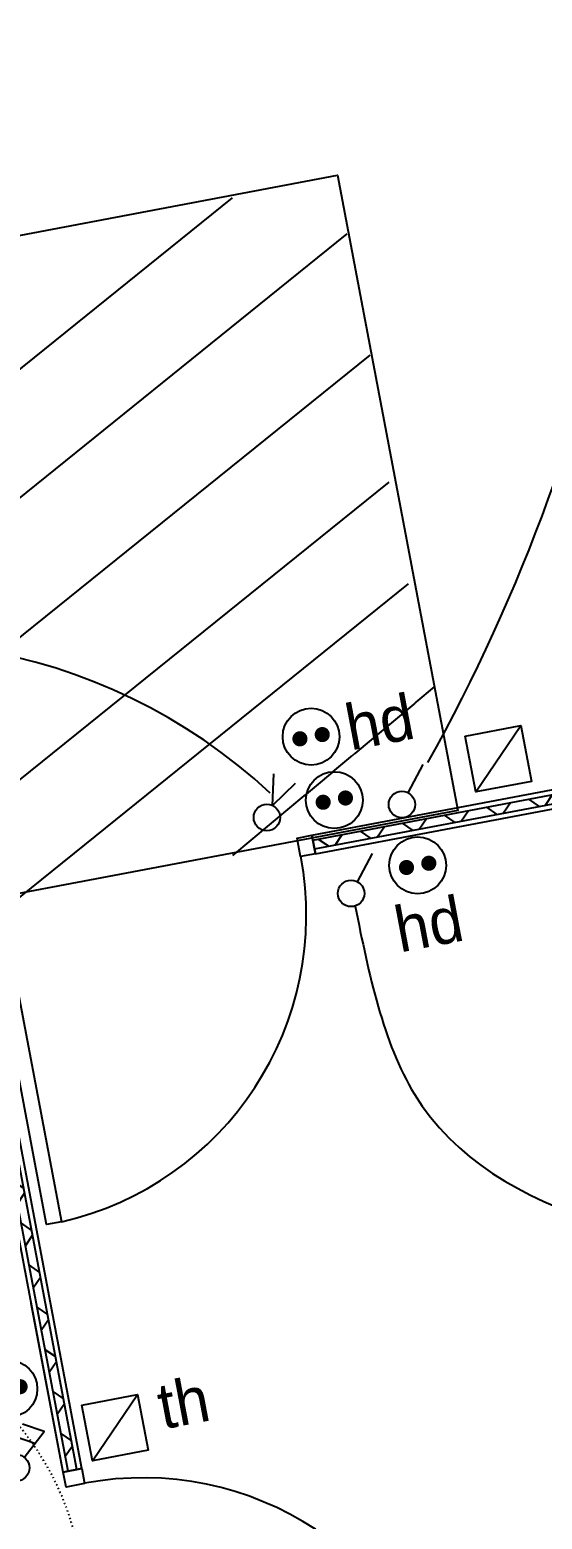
# Model space of a CAD drawing. Header units: centimetres. Extents: x 197412 to 267601, y -375791 to -305433.
# Drawn here: x 219793 to 221147, y -333307 to -329374 of the extents above; entities that cross this region are included whole.
import ezdxf

# ---------------------------------------------------------------- set-up
doc = ezdxf.new("R2010")
doc.units = ezdxf.units.CM
doc.linetypes.add('Style de ligne -5', pattern=[0.20828, 0.069425, -0.138855])
doc.layers.add('prlm-ELEC-CFO', color=1, linetype='Continuous', lineweight=25)
doc.styles.add('prlm-elec-cfa', font='comic.ttf', dxfattribs={"height": 12})
doc.styles.add('prlm-elec-cfo', font='comic.ttf', dxfattribs={"height": 12})

# ---------------------------------------------------------------- blocks, each defined once
blk = doc.blocks.new('xi.PC')
at = {"color": 0, "lineweight": 5}
blk.add_wipeout([(-7.5, -7.5), (7.5, -7.5), (7.5, 7.5), (-7.5, 7.5)], dxfattribs=at).dxf.layer = 'prlm-ELEC-CFO'
at = {"layer": 'prlm-ELEC-CFO', "color": 0, "linetype": 'ByBlock', "lineweight": 5, "const_width": 2}
for points in [[(-4, 0, 1), (-2, 0, 1)], [(2, 0, 1), (4, 0, 1)]]:
    blk.add_lwpolyline(points, format="xyb", close=True, dxfattribs=at)
at = {"layer": 'prlm-ELEC-CFO', "color": 0, "linetype": 'ByBlock', "lineweight": -2}
blk.add_circle((0, 0), 7.5, dxfattribs=at)
blk = doc.blocks.new('xi.PCHD')
at = {"color": 0, "lineweight": 5}
blk.add_wipeout([(-7.5, -7.5), (7.5, -7.5), (7.5, 7.5), (-7.5, 7.5)], dxfattribs=at).dxf.layer = 'prlm-ELEC-CFO'
at = {"layer": 'prlm-ELEC-CFO', "color": 0, "linetype": 'ByBlock', "lineweight": 5, "const_width": 2}
for points in [[(-4, 0, 1), (-2, 0, 1)], [(2, 0, 1), (4, 0, 1)]]:
    blk.add_lwpolyline(points, format="xyb", close=True, dxfattribs=at)
at = {"layer": 'prlm-ELEC-CFO', "color": 0, "linetype": 'ByBlock', "lineweight": -2}
blk.add_circle((0, 0), 7.5, dxfattribs=at)
blk = doc.blocks.new('xi.SA')
at = {"layer": 'prlm-ELEC-CFO', "color": 0}
blk.add_lwpolyline([(0.2, -1.28), (5.5, 5.28)], dxfattribs=at)
blk.add_circle((-2, -4), 3.5, dxfattribs=at)
blk = doc.blocks.new('xi.DA')
at = {"layer": 'prlm-ELEC-CFO', "color": 0}
for points in [[(4.05, 1.39), (-1.17, 4.34)], [(0.61, -1.67), (7.04, 4.05), (1.81, 7.01)]]:
    blk.add_lwpolyline(points, dxfattribs=at)
blk.add_circle((-2, -4), 3.5, dxfattribs=at)
blk = doc.blocks.new('xi.VV')
at = {"layer": 'prlm-ELEC-CFO', "color": 0}
blk.add_lwpolyline([(6.95, 3.42), (0.01, -1.13), (1.91, 6.95)], dxfattribs=at)
blk.add_circle((-2, -4), 3.5, dxfattribs=at)

msp = doc.modelspace()

# ---------------------------------------------------------------- hatches: boundary and pattern name
at = {"linetype": 'Continuous'}
h = msp.add_hatch(dxfattribs=at)
h.set_pattern_fill('02_ISOLANT', color=256, scale=10, angle=10.7236, style=0, pattern_type=2)
h.set_pattern_definition([(55.723595, (82441.66, 127994.64), (-66.106423, 45.054865), []), (145.723595, (82441.66, 127994.64), (45.054865, 66.106423), [])])
h.paths.add_polyline_path([(220541.1, -331513.4), (220545.6, -331537), (224039, -330875.4), (224034.6, -330851.8)])
h = msp.add_hatch(dxfattribs=at)
h.set_pattern_fill('02_ISOLANT', color=256, scale=10, angle=100.7236, style=0, pattern_type=2)
h.set_pattern_definition([(145.723595, (82441.66, 127994.64), (-45.054865, -66.106423), []), (235.723595, (82441.66, 127994.64), (-66.106423, 45.054865), [])])
h.paths.add_polyline_path([(219894.2, -333180.2), (219917.8, -333175.7), (219642.3, -331721.3), (219618.7, -331725.7)])

# ---------------------------------------------------------------- linework, layer by layer
for p, q in [((220538.7, -331500.6), (224032.1, -330839)), ((220541.1, -331513.4), (224034.6, -330851.8)), ((220541.1, -331513.4), (224034.6, -330851.8)), ((220545.6, -331537), (224039, -330875.4)), ((220545.6, -331537), (224039, -330875.4)), ((219881.4, -333182.6), (219606, -331728.1)), ((219894.2, -333180.2), (219618.7, -331725.7)), ((219894.2, -333180.2), (219618.7, -331725.7)), ((219917.8, -333175.7), (219642.3, -331721.3)), ((219917.8, -333175.7), (219642.3, -331721.3))]:
    msp.add_line(p, q, dxfattribs=at)
at = {"linetype": 'Continuous', "lineweight": 25}
for p, q in [((220538.7, -331500.6), (224032.1, -330839)), ((220548, -331549.7), (224041.4, -330888.2)), ((220548, -331549.7), (220538.7, -331500.6)), ((219930.5, -333173.3), (219664.9, -331770.5)), ((219881.4, -333182.6), (219797.2, -332737.7)), ((219930.5, -333173.3), (219881.4, -333182.6))]:
    msp.add_line(p, q, dxfattribs=at)
for points in [[(218890.6, -330975.8), (220328.7, -329817.7)], [(219194.1, -331070.8), (220632.1, -329912.7)]]:
    msp.add_lwpolyline(points)
at = {"linetype": 'Continuous', "flags": 128}
for points in [[(220548, -331549.7), (220508.7, -331557.2), (220499.4, -331508.1), (220538.7, -331500.6)], [(219722.7, -331706.1), (219877.1, -332521.6), (219837.8, -332529), (219683.4, -331713.5)], [(219930.5, -333173.3), (219938, -333212.6), (219888.9, -333221.9), (219881.4, -333182.6)]]:
    msp.add_lwpolyline(points, close=True, dxfattribs=at)
at = {"linetype": 'Style de ligne -5', "ltscale": 50.8}
msp.add_circle((219185.5, -333536.6), 750, dxfattribs=at)
at = {"linetype": 'Continuous'}
for centre, start, end in [((219693.2, -331711.6), 282.7933, 10.7236), ((220092.4, -334028.1), 12.7933, 100.7236)]:
    msp.add_arc(centre, 830.5, start, end, dxfattribs=at)
at = {"layer": 'prlm-ELEC-CFO', "linetype": 'ByBlock', "lineweight": -2, "flags": 128}
for points in [[(220943.4, -331238.9), (221090.8, -331211), (221118.7, -331358.4), (220971.3, -331386.3)], [(219930.7, -333005.4), (220078.1, -332977.5), (220106, -333124.9), (219958.6, -333152.8)]]:
    msp.add_lwpolyline(points, close=True, dxfattribs=at)
at = {"layer": 'prlm-ELEC-CFO'}
for points in [[(220971.3, -331386.3), (221090.8, -331211)], [(219958.6, -333152.8), (220078.1, -332977.5)]]:
    msp.add_lwpolyline(points, dxfattribs=at)
msp.add_arc((219411.9, -332483), 1492.9, 47.0734, 114.6852, dxfattribs=at)

# ---------------------------------------------------------------- texts
at = {"layer": 'prlm-ELEC-CFO', "insert": (220847.3, -331735.9), "char_height": 120, "attachment_point": 5, "rotation": 10.7236, "line_spacing_factor": 0.8, "style": 'prlm-elec-cfo', "bg_fill": 3, "box_fill_scale": 1.1, "bg_fill_color": 256, "bg_fill_transparency": 0}
msp.add_mtext('hd', dxfattribs=at)

# ---------------------------------------------------------------- next in the draw order: linework, layer by layer
at = {"layer": 'prlm-ELEC-CFO'}
msp.add_spline([(220652.6, -331687.7), (220809.5, -332184.8), (222017.4, -332664.7)], degree=3, dxfattribs=at)

# ---------------------------------------------------------------- next in the draw order: block references
at = {"layer": 'prlm-ELEC-CFO', "xscale": 10, "yscale": 10, "zscale": 10, "rotation": 10.72360141139323}
for name, p in [('xi.PC', (220597.7, -331408)), ('xi.PCHD', (220817.9, -331580.3)), ('xi.PCHD', (219738.1, -332962.6))]:
    msp.add_blockref(name, p, dxfattribs=at)

# ---------------------------------------------------------------- next in the draw order: texts
at = {"layer": 'prlm-ELEC-CFO', "char_height": 120, "attachment_point": 5, "rotation": 10.7236, "line_spacing_factor": 0.8, "bg_fill": 3, "box_fill_scale": 1.1, "bg_fill_color": 256, "bg_fill_transparency": 0}
for s, insert, style in [('hd', (220717.4, -331202.4), 'prlm-elec-cfo'), ('th', (220199.3, -332999.2), 'prlm-elec-cfa')]:
    msp.add_mtext(s, dxfattribs=dict(at, insert=insert, style=style))

# ---------------------------------------------------------------- next in the draw order: linework, layer by layer
at = {"layer": 'prlm-ELEC-CFO'}
msp.add_arc((216651.1, -328969.3), 4802.2, 330.8494, 7.2577, dxfattribs=at)

# ---------------------------------------------------------------- next in the draw order: block references
at = {"layer": 'prlm-ELEC-CFO', "xscale": 10, "yscale": 10, "zscale": 10, "rotation": 10.72360141139323}
for name, p in [('xi.PCHD', (220536.4, -331240.5)), ('xi.SA', (220788.6, -331376.4)), ('xi.SA', (220654.3, -331611.3)), ('xi.DA', (219769.5, -333128.3))]:
    msp.add_blockref(name, p, dxfattribs=at)

# ---------------------------------------------------------------- next in the draw order: linework, layer by layer
for points in [[(217658.8, -330315.8), (220606.3, -329757.6), (220923.9, -331435), (219610.4, -331683.7)], [(219254.7, -331390.9), (220692.7, -330232.8)], [(219304.9, -331726.3), (220743, -330568.2)], [(219355.8, -331995.1), (220793.9, -330837)], [(220329.2, -331554.2), (220862.1, -331108.4)]]:
    msp.add_lwpolyline(points)

# ---------------------------------------------------------------- next in the draw order: block references
msp.add_blockref('xi.VV', (220432, -331410.8), dxfattribs=at)

doc.saveas('drawing.dxf')
